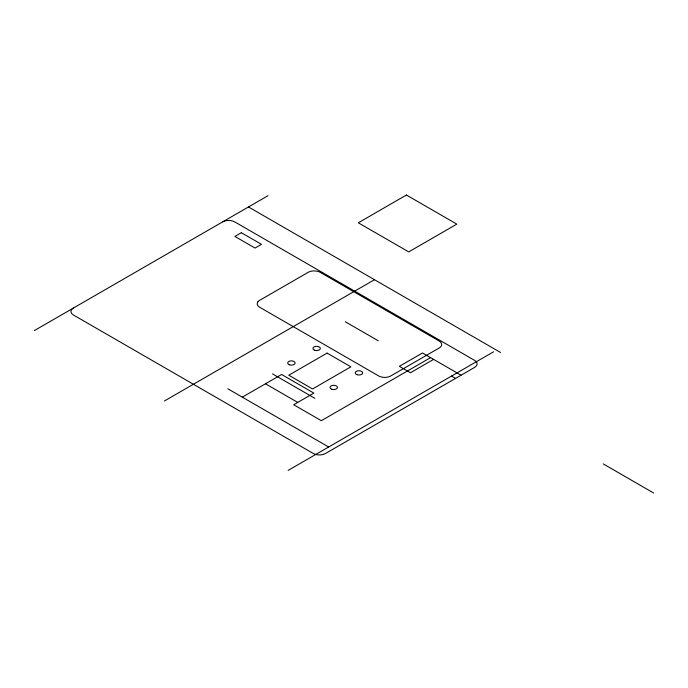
<?xml version="1.0" encoding="UTF-8"?>
<svg xmlns="http://www.w3.org/2000/svg" width="688" height="688" viewBox="0 0 688 688"><rect width="100%" height="100%" fill="white"/><g stroke="black" fill="none" stroke-linecap="round" stroke-linejoin="round"><path stroke-width="1.03" d="M34.4 330.567L268.01 195.693M164.406 401.001L374.496 279.706M242.331 397.148L281.607 374.478L313.857 393.097L293.699 404.742L321.339 420.695L430.576 357.631M433.603 359.377L410.461 372.741L399.367 366.334L422.509 352.978L461.055 375.227M288.152 470.394L493.511 351.835M248.497 206.959L500.494 352.454M451.509 376.078L455.542 378.409M603.195 463.875L653.6 492.978M345.307 321.76L378.271 340.792M272.534 373.894L314.872 398.335M265.473 383.792L297.732 402.411M227.797 388.763L328.675 447.002M73.435 308.026A8.531 4.928 0 0 0 73.435 315.001L313.375 453.521A8.531 4.928 0 0 0 325.441 453.521L474.651 367.375A8.531 4.928 0 0 0 474.651 360.409L234.72 221.88A8.531 4.928 0 0 0 222.654 221.88M258.034 301.697A8.566 4.945 0 0 1 259.737 300.295L308.121 272.362A8.583 4.954 0 0 1 312.687 270.986A8.505 4.911 0 0 1 314.175 270.917L317.099 271.21A8.583 4.954 0 0 1 320.264 272.362L439.168 341.033A8.566 4.945 0 0 1 441.154 342.83L441.541 343.665A8.566 4.945 0 0 1 441.541 345.385L441.378 345.806A8.566 4.945 0 0 1 439.159 348.016L390.784 375.949A8.548 4.936 0 0 1 386.948 377.23L386.217 377.325A8.548 4.936 0 0 1 378.692 375.949L259.737 307.278A8.566 4.945 0 0 1 257.527 302.505A8.609 4.971 0 0 1 258.034 301.697M241.333 232.707L234.883 236.431L255.05 248.067L261.5 244.343L241.333 232.707M406.419 195.022L358.31 222.8L408.715 251.894L456.823 224.125L406.419 195.022M327.092 353.099L288.788 375.218L312.576 388.952L350.88 366.833L327.092 353.099M314.554 350.209A3.707 2.141 0 0 0 320.324 348.584A3.707 2.141 0 0 0 315.009 346.511A3.707 2.141 0 0 0 314.554 350.209M356.891 374.65A3.707 2.141 0 0 0 362.662 373.034A3.707 2.141 0 0 0 357.347 370.952A3.707 2.141 0 0 0 356.891 374.65M331.891 389.288A3.707 2.141 0 0 0 337.455 387.439A3.707 2.141 0 0 0 331.891 385.581A3.707 2.141 0 0 0 331.891 389.288M289.338 364.769A3.707 2.141 0 0 0 295.109 363.144A3.707 2.141 0 0 0 289.794 361.071A3.707 2.141 0 0 0 289.338 364.769"/></g></svg>
